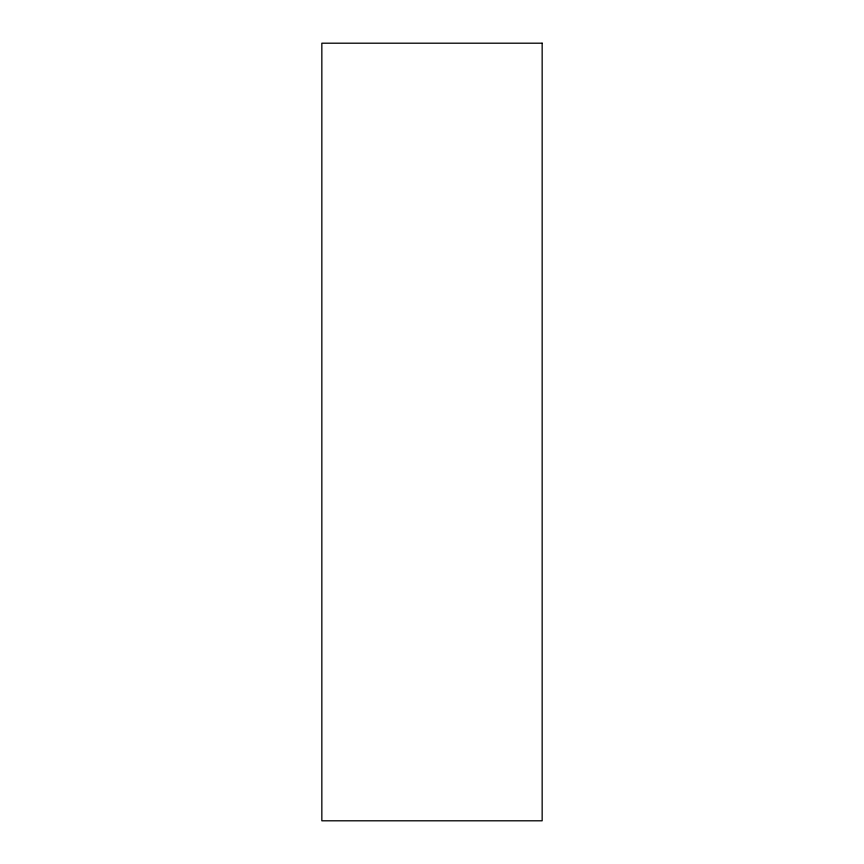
<?xml version="1.0" encoding="UTF-8"?>
<svg xmlns="http://www.w3.org/2000/svg" width="864" height="864" viewBox="0 0 864 864"><rect width="100%" height="100%" fill="white"/><g stroke="black" fill="none" stroke-linecap="round" stroke-linejoin="round"><path stroke-width="1.3" d="M542.16 43.2L321.84 43.2L321.84 820.8L542.16 820.8L542.16 43.2"/></g></svg>
